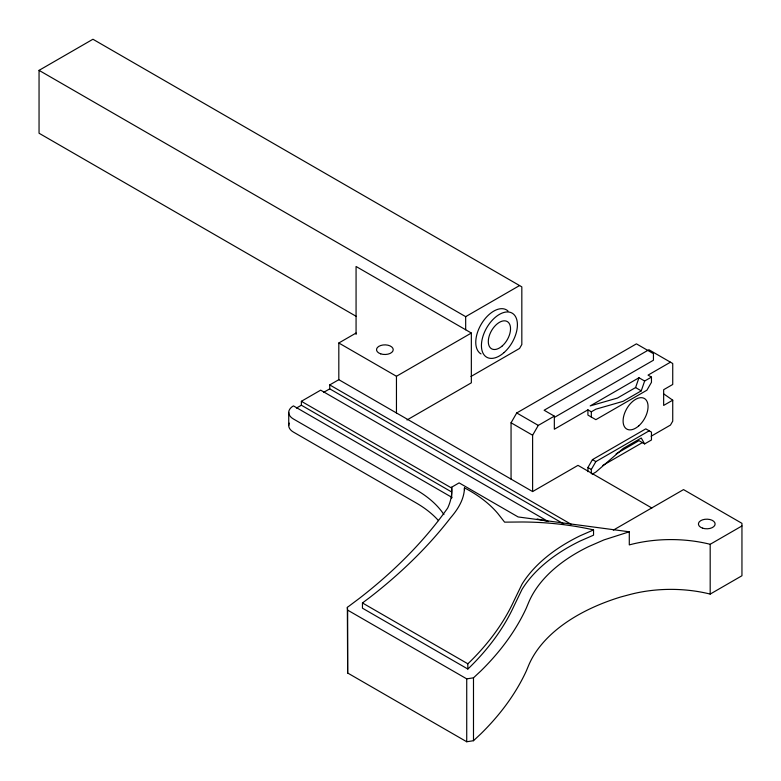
<?xml version="1.0" encoding="UTF-8"?>
<svg xmlns="http://www.w3.org/2000/svg" width="781" height="781" viewBox="0 0 781 781"><rect width="100%" height="100%" fill="white"/><g stroke="black" fill="none" stroke-linecap="round" stroke-linejoin="round"><path stroke-width="1.17" d="M464.461 487.891C464.217 499.43 457.861 509.358 450.549 517.823A723.782 417.864 0 0 1 369.462 597.709L362.452 602.952L362.452 608.184L467.829 669.024L469.566 667.404A423.673 244.609 0 0 0 513.878 606.222L522.03 589.391A195.787 113.03 0 0 1 580.303 540.94L593.54 535.17L593.54 529.928L590.582 529.245A199.77 115.334 0 0 0 522.059 521.991L504.604 522.147L497.907 513.595A145.061 83.752 0 0 0 467.067 489.248L464.461 487.891L464.461 489.99M638.975 377.75L590.192 405.915L617.42 398.056L635.578 387.571L638.975 377.75L644.647 381.021L651.461 377.096L651.461 382.329L646.922 390.197L595.864 419.67L587.917 415.092L587.917 409.849L591.324 411.812L595.864 409.195L623.092 401.327L641.25 390.851L644.647 381.021M511.057 479.114L511.057 422.785L516.729 412.954L636.417 343.855L653.443 353.676L653.443 360.226L554.627 417.279M651.862 508.011L577.999 465.359L532.613 491.561L532.613 435.232L538.285 425.401L554.334 416.136L554.334 429.238L587.917 409.849M587.917 471.685L587.917 467.497L592.457 459.628L645.789 428.847L651.461 432.118L651.461 439.976L644.647 443.911L638.975 440.64L616.141 453.82M591.324 473.647L591.324 469.459L595.864 461.6L649.187 430.809M467.829 669.024L467.829 663.782L469.566 662.171A423.673 244.609 0 0 0 513.878 600.98L522.03 584.159A195.787 113.03 0 0 1 580.303 535.698L593.54 529.928M629.291 531.802L518.115 516.944L459.111 482.873L451.672 487.188L451.867 489.863A121.709 70.27 0 0 1 447.669 508.07A710.935 410.455 0 0 1 359.172 598.51L347.35 607.364L347.652 610.127L466.726 678.865L473.491 677.82L480.627 671.172A436.52 252.019 0 0 0 526.287 608.126L528.61 602.571A182.93 105.611 0 0 1 588.581 546.622L603.986 539.896L629.291 531.802L629.291 544.904A98.562 56.906 0 0 1 710.183 544.298L741.95 525.955M347.35 607.364L347.652 673.007L466.726 741.755L473.491 740.71L480.627 734.052A436.52 252.019 0 0 0 526.287 671.016L528.61 665.461A182.93 105.611 0 0 1 620.534 597.045L629.291 594.692A98.562 56.906 0 0 1 710.183 594.087L741.95 575.743L741.95 523.338L683.521 489.599L613.319 530.133M356.068 316.266L39.05 133.239L39.05 70.358L92.939 39.245L521.825 286.861L521.825 344.509L519.56 348.433L470.953 376.501M532.613 491.561L338.817 379.683L338.817 342.996L356.068 333.038M451.389 491.835L301.378 405.222L301.378 401.297L320.659 390.158L548.272 521.571M563.667 523.905L329.738 388.85L329.738 384.916L338.817 379.683M296.409 408.092L301.378 405.222M323.685 392.345L329.738 388.85M39.05 70.358L465.671 316.656L519.56 285.553M338.817 342.996L396.455 376.276L471.343 333.038L471.343 382.827L407.008 419.973M670.459 362.189L648.054 375.124L651.461 377.096M663.909 394.024L672.734 400.184L663.655 405.427L663.655 389.709L672.734 384.467L672.734 363.507L648.904 349.742L544.123 410.24L554.334 416.136M651.11 436.247L670.459 425.079L672.734 421.154L672.734 400.184M602.747 465.486L642.529 442.515M592.232 474.174L595.864 472.075L623.092 448.499L641.25 438.014L644.647 443.911M537.221 519.014L547.891 521.396M635.578 387.571L641.25 390.851M471.343 333.038L356.068 266.487L356.068 334.424M516.729 412.954L538.285 425.401M592.457 459.628L595.864 461.6M511.057 422.785L532.613 435.232M587.917 467.497L591.324 469.459M329.738 384.916L571.048 524.236M301.378 401.297L451.389 487.9M451.896 497.37L293.431 405.886A16.05 9.265 0 0 0 293.431 418.987L416.224 489.872A121.709 70.27 0 0 1 443.94 514.611M362.452 602.952L467.829 663.782M710.183 544.298L710.183 594.087M591.324 411.812L591.324 417.054M473.491 677.82L473.491 740.71M466.726 678.865L466.726 741.755M465.671 316.656L465.671 329.758M451.672 487.188L451.672 498.112M396.455 376.276L396.455 412.954M347.652 610.127L347.652 673.007M288.736 412.436L288.736 425.538M289.282 423.136A16.05 9.265 0 0 0 293.431 432.088L416.224 502.974A121.709 70.27 0 0 1 438.492 520.634M481.028 353.92A25.431 14.683 -60 0 1 481.887 323.129A25.431 14.683 -60 0 1 508.011 311.014M502.3 345.905A15.727 9.079 -60 0 0 507.279 321.547A15.727 9.079 -60 0 0 488.681 338.046A15.727 9.079 -60 0 0 502.3 345.905M504.077 352.543A25.431 14.683 -60 0 0 512.141 313.142A25.431 14.683 -60 0 0 482.043 339.823A25.431 14.683 -60 0 0 504.077 352.543M702.607 528.161A8.347 4.813 0 0 0 715.123 523.992A8.347 4.813 0 0 0 702.607 519.814A8.347 4.813 0 0 0 702.607 528.161M380.708 353.852A8.347 4.813 0 0 0 393.224 349.673A8.347 4.813 0 0 0 380.708 345.505A8.347 4.813 0 0 0 380.708 353.852M638.809 425.83A17.651 10.192 -60 0 0 644.403 398.495A17.651 10.192 -60 0 0 623.521 417.005A17.651 10.192 -60 0 0 638.809 425.83"/></g></svg>
